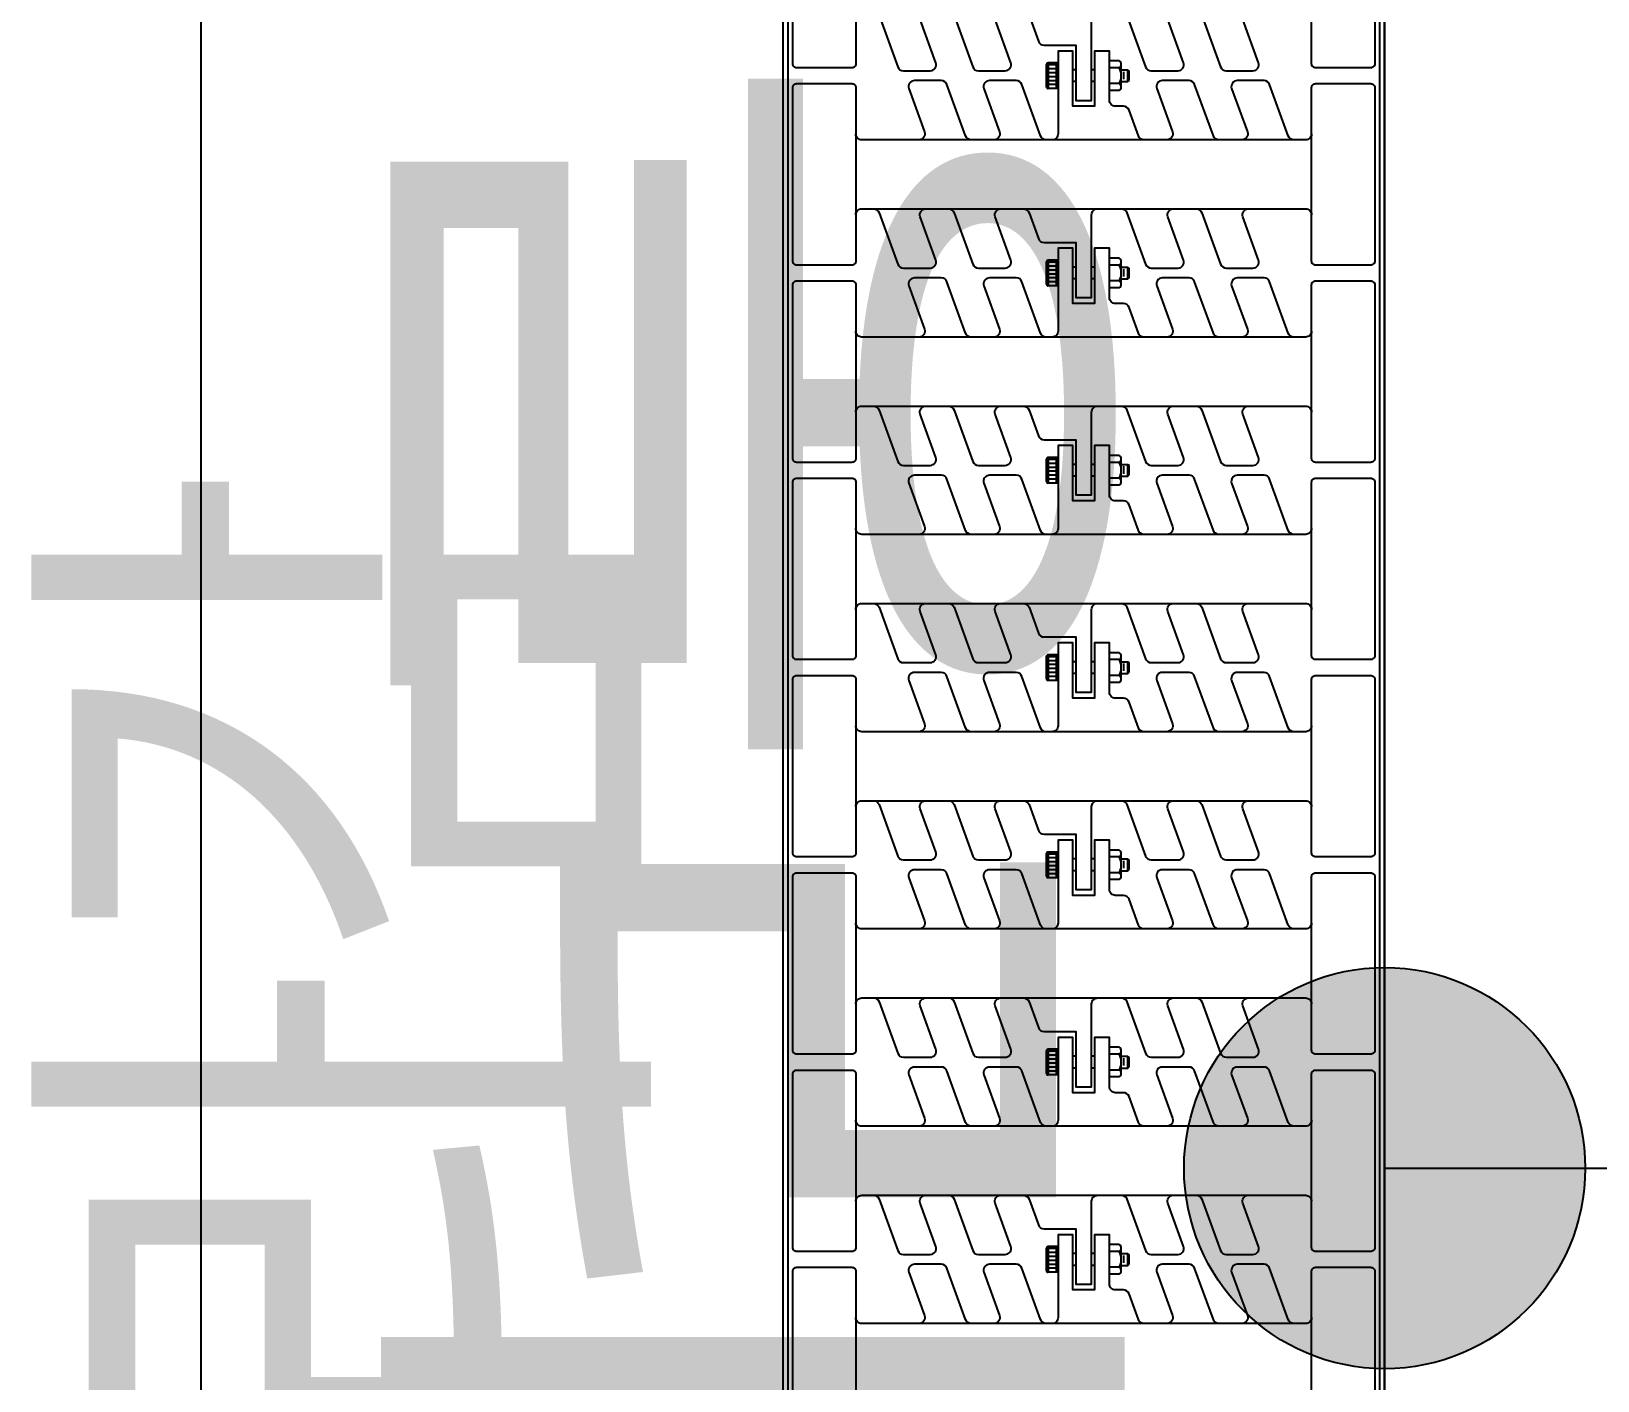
# Model space of a CAD drawing. Header units: millimetres. Extents: x 0 to 1390178, y 0 to 110113.
# Drawn here: x 366787 to 367568, y 19136 to 19809 of the extents above; entities that cross this region are included whole.
import ezdxf
from ezdxf.enums import TextEntityAlignment as Align
from ezdxf.xclip import XClip

# ---------------------------------------------------------------- set-up
doc = ezdxf.new("R2010")
doc.units = ezdxf.units.MM
doc.header["$LTSCALE"] = 100
doc.header["$XCLIPFRAME"] = 0
doc.linetypes.add('X - 평면도$0$CEN', pattern=[62, 60, -1, 0, -1])
for name, color, linetype in [('AA-XXXX-TEXT', 3, 'Continuous'), ('X - 평면도$0$4', 4, 'Continuous'), ('X - 평면도$0$AA-EL-PCN4', 4, 'Continuous'), ('X - 평면도$0$AA-XXXX-CNTL', 1, 'X - 평면도$0$CEN'), ('X - 평면도$0$트랜치', 8, 'Continuous')]:
    doc.layers.add(name, color=color, linetype=linetype)
doc.layers.add('X - 평면도$0$DEFPOINT', color=163, linetype='Continuous', plot=False)
doc.styles.add('$1$HAUD01', font='Dotum.ttf')
doc.styles.add('X - 평면도$0$맑은고딕', font='malgun.ttf')

# ---------------------------------------------------------------- blocks, each defined once
blk = doc.blocks.new('X - 평면도$0$A$C1B7F7459')
at = {"layer": 'X - 평면도$0$DEFPOINT'}
blk.add_line((0, 6500), (0, 0), dxfattribs=at)
blk = doc.blocks.new('*U1023')
at = {"layer": 'X - 평면도$0$트랜치'}
for p, q in [((-4165, 259.02), (-4165, 69.06)), ((-4065, 259.02), (-4065, 69.06)), ((-3965, 259.02), (-3965, 69.06)), ((-3865, 259.02), (-3865, 69.06)), ((-3765, 259.02), (-3765, 69.06)), ((-3665, 259.02), (-3665, 69.06)), ((-4230, 45.98), (-4230, 235.94)), ((-4130, 45.98), (-4130, 235.94)), ((-4030, 45.98), (-4030, 235.94)), ((-3930, 45.98), (-3930, 235.94)), ((-3830, 45.98), (-3830, 235.94)), ((-3730, 45.98), (-3730, 235.94)), ((-3630, 45.98), (-3630, 235.94)), ((-4197.52, 170.5), (-4204.02, 170.5)), ((-4204.02, 166.5), (-4204.02, 170.5)), ((-4204.02, 165.5), (-4204.02, 170.5)), ((-4197.52, 171.5), (-4203.02, 171.5)), ((-4202.02, 166.5), (-4202.02, 170.5)), ((-4200.02, 166.5), (-4200.02, 170.5)), ((-4198.02, 166.5), (-4198.02, 170.5)), ((-4192.02, 171.5), (-4197.52, 171.5)), ((-4191.02, 170.5), (-4197.52, 170.5)), ((-4196.02, 166.5), (-4196.02, 170.5)), ((-4194.02, 166.5), (-4194.02, 170.5)), ((-4192.02, 166.5), (-4192.02, 170.5)), ((-4191.02, 165.5), (-4191.02, 170.5)), ((-4097.52, 170.5), (-4104.02, 170.5)), ((-4104.02, 166.5), (-4104.02, 170.5)), ((-4104.02, 165.5), (-4104.02, 170.5)), ((-4097.52, 171.5), (-4103.02, 171.5)), ((-4102.02, 166.5), (-4102.02, 170.5)), ((-4100.02, 166.5), (-4100.02, 170.5)), ((-4098.02, 166.5), (-4098.02, 170.5)), ((-4092.02, 171.5), (-4097.52, 171.5)), ((-4091.02, 170.5), (-4097.52, 170.5)), ((-4096.02, 166.5), (-4096.02, 170.5)), ((-4094.02, 166.5), (-4094.02, 170.5)), ((-4092.02, 166.5), (-4092.02, 170.5)), ((-4091.02, 165.5), (-4091.02, 170.5)), ((-3997.52, 170.5), (-4004.02, 170.5)), ((-4004.02, 166.5), (-4004.02, 170.5)), ((-4004.02, 165.5), (-4004.02, 170.5)), ((-3997.52, 171.5), (-4003.02, 171.5)), ((-4002.02, 166.5), (-4002.02, 170.5)), ((-4000.02, 166.5), (-4000.02, 170.5)), ((-3998.02, 166.5), (-3998.02, 170.5)), ((-3992.02, 171.5), (-3997.52, 171.5)), ((-3991.02, 170.5), (-3997.52, 170.5)), ((-3996.02, 166.5), (-3996.02, 170.5)), ((-3994.02, 166.5), (-3994.02, 170.5)), ((-3992.02, 166.5), (-3992.02, 170.5)), ((-3991.02, 165.5), (-3991.02, 170.5)), ((-3897.52, 170.5), (-3904.02, 170.5)), ((-3904.02, 166.5), (-3904.02, 170.5)), ((-3904.02, 165.5), (-3904.02, 170.5)), ((-3897.52, 171.5), (-3903.02, 171.5)), ((-3902.02, 166.5), (-3902.02, 170.5)), ((-3900.02, 166.5), (-3900.02, 170.5)), ((-3898.02, 166.5), (-3898.02, 170.5)), ((-3892.02, 171.5), (-3897.52, 171.5)), ((-3891.02, 170.5), (-3897.52, 170.5)), ((-3896.02, 166.5), (-3896.02, 170.5)), ((-3894.02, 166.5), (-3894.02, 170.5)), ((-3892.02, 166.5), (-3892.02, 170.5)), ((-3891.02, 165.5), (-3891.02, 170.5)), ((-3797.52, 170.5), (-3804.02, 170.5)), ((-3804.02, 166.5), (-3804.02, 170.5)), ((-3804.02, 165.5), (-3804.02, 170.5)), ((-3797.52, 171.5), (-3803.02, 171.5)), ((-3802.02, 166.5), (-3802.02, 170.5)), ((-3800.02, 166.5), (-3800.02, 170.5)), ((-3798.02, 166.5), (-3798.02, 170.5)), ((-3792.02, 171.5), (-3797.52, 171.5)), ((-3791.02, 170.5), (-3797.52, 170.5)), ((-3796.02, 166.5), (-3796.02, 170.5)), ((-3794.02, 166.5), (-3794.02, 170.5)), ((-3792.02, 166.5), (-3792.02, 170.5)), ((-3791.02, 165.5), (-3791.02, 170.5)), ((-3697.52, 170.5), (-3704.02, 170.5)), ((-3704.02, 166.5), (-3704.02, 170.5)), ((-3704.02, 165.5), (-3704.02, 170.5)), ((-3697.52, 171.5), (-3703.02, 171.5)), ((-3702.02, 166.5), (-3702.02, 170.5)), ((-3700.02, 166.5), (-3700.02, 170.5)), ((-3698.02, 166.5), (-3698.02, 170.5)), ((-3692.02, 171.5), (-3697.52, 171.5)), ((-3691.02, 170.5), (-3697.52, 170.5)), ((-3696.02, 166.5), (-3696.02, 170.5)), ((-3694.02, 166.5), (-3694.02, 170.5)), ((-3692.02, 166.5), (-3692.02, 170.5)), ((-3691.02, 165.5), (-3691.02, 170.5)), ((-3597.52, 170.5), (-3604.02, 170.5)), ((-3604.02, 166.5), (-3604.02, 170.5)), ((-3604.02, 165.5), (-3604.02, 170.5)), ((-3597.52, 171.5), (-3603.02, 171.5)), ((-3602.02, 166.5), (-3602.02, 170.5)), ((-3600.02, 166.5), (-3600.02, 170.5)), ((-3598.02, 166.5), (-3598.02, 170.5)), ((-3592.02, 171.5), (-3597.52, 171.5)), ((-3591.02, 170.5), (-3597.52, 170.5)), ((-3596.02, 166.5), (-3596.02, 170.5)), ((-3594.02, 166.5), (-3594.02, 170.5)), ((-3592.02, 166.5), (-3592.02, 170.5)), ((-3591.02, 165.5), (-3591.02, 170.5)), ((-4197.52, 166.5), (-4204.02, 166.5)), ((-4191.02, 166.5), (-4197.52, 166.5)), ((-4097.52, 166.5), (-4104.02, 166.5)), ((-4091.02, 166.5), (-4097.52, 166.5)), ((-3997.52, 166.5), (-4004.02, 166.5)), ((-3991.02, 166.5), (-3997.52, 166.5)), ((-3897.52, 166.5), (-3904.02, 166.5)), ((-3891.02, 166.5), (-3897.52, 166.5)), ((-3797.52, 166.5), (-3804.02, 166.5)), ((-3791.02, 166.5), (-3797.52, 166.5)), ((-3697.52, 166.5), (-3704.02, 166.5)), ((-3691.02, 166.5), (-3697.52, 166.5)), ((-3597.52, 166.5), (-3604.02, 166.5)), ((-3591.02, 166.5), (-3597.52, 166.5)), ((-4200.52, 156.5), (-4200.52, 158)), ((-4194.52, 156.5), (-4194.52, 158)), ((-4100.52, 156.5), (-4100.52, 158)), ((-4094.52, 156.5), (-4094.52, 158)), ((-4000.52, 156.5), (-4000.52, 158)), ((-3994.52, 156.5), (-3994.52, 158)), ((-3900.52, 156.5), (-3900.52, 158)), ((-3894.52, 156.5), (-3894.52, 158)), ((-3800.52, 156.5), (-3800.52, 158)), ((-3794.52, 156.5), (-3794.52, 158)), ((-3700.52, 156.5), (-3700.52, 158)), ((-3694.52, 156.5), (-3694.52, 158)), ((-3600.52, 156.5), (-3600.52, 158)), ((-3594.52, 156.5), (-3594.52, 158)), ((-4200.52, 147), (-4200.52, 148.5)), ((-4194.52, 147), (-4194.52, 148.5)), ((-4100.52, 147), (-4100.52, 148.5)), ((-4094.52, 147), (-4094.52, 148.5)), ((-4000.52, 147), (-4000.52, 148.5)), ((-3994.52, 147), (-3994.52, 148.5)), ((-3900.52, 147), (-3900.52, 148.5)), ((-3894.52, 147), (-3894.52, 148.5)), ((-3800.52, 147), (-3800.52, 148.5)), ((-3794.52, 147), (-3794.52, 148.5)), ((-3700.52, 147), (-3700.52, 148.5)), ((-3694.52, 147), (-3694.52, 148.5)), ((-3600.52, 147), (-3600.52, 148.5)), ((-3594.52, 147), (-3594.52, 148.5)), ((-4205, 134.5), (-4205, 139.5)), ((-4201.5, 134.5), (-4201.5, 139.5)), ((-4193.5, 134.5), (-4193.5, 139.5)), ((-4190, 134.5), (-4190, 139.5)), ((-4105, 134.5), (-4105, 139.5)), ((-4101.5, 134.5), (-4101.5, 139.5)), ((-4093.5, 134.5), (-4093.5, 139.5)), ((-4090, 134.5), (-4090, 139.5)), ((-4005, 134.5), (-4005, 139.5)), ((-4001.5, 134.5), (-4001.5, 139.5)), ((-3993.5, 134.5), (-3993.5, 139.5)), ((-3990, 134.5), (-3990, 139.5)), ((-3905, 134.5), (-3905, 139.5)), ((-3901.5, 134.5), (-3901.5, 139.5)), ((-3893.5, 134.5), (-3893.5, 139.5)), ((-3890, 134.5), (-3890, 139.5)), ((-3805, 134.5), (-3805, 139.5)), ((-3801.5, 134.5), (-3801.5, 139.5)), ((-3793.5, 134.5), (-3793.5, 139.5)), ((-3790, 134.5), (-3790, 139.5)), ((-3705, 134.5), (-3705, 139.5)), ((-3701.5, 134.5), (-3701.5, 139.5)), ((-3693.5, 134.5), (-3693.5, 139.5)), ((-3690, 134.5), (-3690, 139.5)), ((-3605, 134.5), (-3605, 139.5)), ((-3601.5, 134.5), (-3601.5, 139.5)), ((-3593.5, 134.5), (-3593.5, 139.5)), ((-3590, 134.5), (-3590, 139.5)), ((-4203.25, 133.5), (-4191.75, 133.5)), ((-4200.52, 133.5), (-4200.52, 130.17)), ((-4200.52, 130.17), (-4199.89, 129.47)), ((-4200.52, 130.17), (-4194.52, 130.17)), ((-4199.89, 129.47), (-4195.16, 129.47)), ((-4195.49, 132.42), (-4199.23, 132.42)), ((-4194.52, 130.17), (-4195.16, 129.47)), ((-4194.52, 133.5), (-4194.52, 130.17)), ((-4103.25, 133.5), (-4091.75, 133.5)), ((-4100.52, 133.5), (-4100.52, 130.17)), ((-4100.52, 130.17), (-4099.89, 129.47)), ((-4100.52, 130.17), (-4094.52, 130.17)), ((-4099.89, 129.47), (-4095.16, 129.47)), ((-4095.49, 132.42), (-4099.23, 132.42)), ((-4094.52, 130.17), (-4095.16, 129.47)), ((-4094.52, 133.5), (-4094.52, 130.17)), ((-4003.25, 133.5), (-3991.75, 133.5)), ((-4000.52, 133.5), (-4000.52, 130.17)), ((-4000.52, 130.17), (-3999.89, 129.47)), ((-4000.52, 130.17), (-3994.52, 130.17)), ((-3999.89, 129.47), (-3995.16, 129.47)), ((-3995.49, 132.42), (-3999.23, 132.42)), ((-3994.52, 130.17), (-3995.16, 129.47)), ((-3994.52, 133.5), (-3994.52, 130.17)), ((-3903.25, 133.5), (-3891.75, 133.5)), ((-3900.52, 133.5), (-3900.52, 130.17)), ((-3900.52, 130.17), (-3899.89, 129.47)), ((-3900.52, 130.17), (-3894.52, 130.17)), ((-3899.89, 129.47), (-3895.16, 129.47)), ((-3895.49, 132.42), (-3899.23, 132.42)), ((-3894.52, 130.17), (-3895.16, 129.47)), ((-3894.52, 133.5), (-3894.52, 130.17)), ((-3803.25, 133.5), (-3791.75, 133.5)), ((-3800.52, 133.5), (-3800.52, 130.17)), ((-3800.52, 130.17), (-3799.89, 129.47)), ((-3800.52, 130.17), (-3794.52, 130.17)), ((-3799.89, 129.47), (-3795.16, 129.47)), ((-3795.49, 132.42), (-3799.23, 132.42)), ((-3794.52, 130.17), (-3795.16, 129.47)), ((-3794.52, 133.5), (-3794.52, 130.17)), ((-3703.25, 133.5), (-3691.75, 133.5)), ((-3700.52, 133.5), (-3700.52, 130.17)), ((-3700.52, 130.17), (-3699.89, 129.47)), ((-3700.52, 130.17), (-3694.52, 130.17)), ((-3699.89, 129.47), (-3695.16, 129.47)), ((-3695.49, 132.42), (-3699.23, 132.42)), ((-3694.52, 130.17), (-3695.16, 129.47)), ((-3694.52, 133.5), (-3694.52, 130.17)), ((-3603.25, 133.5), (-3591.75, 133.5)), ((-3600.52, 133.5), (-3600.52, 130.17)), ((-3600.52, 130.17), (-3599.89, 129.47)), ((-3600.52, 130.17), (-3594.52, 130.17)), ((-3599.89, 129.47), (-3595.16, 129.47)), ((-3595.49, 132.42), (-3599.23, 132.42)), ((-3594.52, 130.17), (-3595.16, 129.47)), ((-3594.52, 133.5), (-3594.52, 130.17))]:
    blk.add_line(p, q, dxfattribs=at)
for points in [[(-5803.33, 305), (-5803.33, 0), (805, 0), (805, 305)], [(802.5, 2.5), (802.5, 302.5), (-5800.83, 302.5), (-5800.83, 2.5)]]:
    blk.add_lwpolyline(points, close=True, dxfattribs=at)
for points in [[(-4291.5, 268, -0.414214), (-4293.5, 270), (-4293.5, 298, -0.414214), (-4291.5, 300), (-4203.5, 300, -0.414214), (-4201.5, 298), (-4201.5, 270, -0.414214), (-4203.5, 268)], [(-4191.5, 268, -0.414214), (-4193.5, 270), (-4193.5, 298, -0.414214), (-4191.5, 300), (-4103.5, 300, -0.414214), (-4101.5, 298), (-4101.5, 270, -0.414214), (-4103.5, 268)], [(-4091.5, 268, -0.414214), (-4093.5, 270), (-4093.5, 298, -0.414214), (-4091.5, 300), (-4003.5, 300, -0.414214), (-4001.5, 298), (-4001.5, 270, -0.414214), (-4003.5, 268)], [(-3991.5, 268, -0.414214), (-3993.5, 270), (-3993.5, 298, -0.414214), (-3991.5, 300), (-3903.5, 300, -0.414214), (-3901.5, 298), (-3901.5, 270, -0.414214), (-3903.5, 268)], [(-3891.5, 268, -0.414214), (-3893.5, 270), (-3893.5, 298, -0.414214), (-3891.5, 300), (-3803.5, 300, -0.414214), (-3801.5, 298), (-3801.5, 270, -0.414214), (-3803.5, 268)], [(-3791.5, 268, -0.414214), (-3793.5, 270), (-3793.5, 298, -0.414214), (-3791.5, 300), (-3703.5, 300, -0.414214), (-3701.5, 298), (-3701.5, 270, -0.414214), (-3703.5, 268)], [(-3691.5, 268, -0.414214), (-3693.5, 270), (-3693.5, 298, -0.414214), (-3691.5, 300), (-3603.5, 300, -0.414214), (-3601.5, 298), (-3601.5, 270, -0.414214), (-3603.5, 268)], [(-3591.5, 268, -0.414214), (-3593.5, 270), (-3593.5, 298, -0.414214), (-3591.5, 300), (-3503.5, 300, -0.414214), (-3501.5, 298), (-3501.5, 270, -0.414214), (-3503.5, 268)], [(-4165, 194.63), (-4165, 183.02, -0.315299), (-4166.97, 180.2), (-4180.03, 175.45, 0.315299), (-4182, 172.63), (-4182, 156.5), (-4210, 156.5), (-4210, 148.5), (-4168, 148.5, -0.414214), (-4165, 145.5), (-4165, 133.44, -0.315299), (-4166.97, 130.62), (-4193.03, 121.14, 0.315299), (-4195, 118.32), (-4195, 104.71, 0.520567), (-4190.97, 101.89), (-4169.03, 109.88, -0.520567), (-4165, 107.06), (-4165, 95.44, -0.315299), (-4166.97, 92.62), (-4193.03, 83.14, 0.315299), (-4195, 80.32), (-4195, 66.71, 0.520567), (-4190.97, 63.89), (-4169.03, 71.88, -0.520567), (-4165, 69.06), (-4165, 40, -0.414214), (-4168, 37), (-4127, 37, -0.414214), (-4130, 40), (-4130, 45.98, -0.315299), (-4128.03, 48.8), (-4101.97, 58.28, 0.315299), (-4100, 61.1), (-4100, 74.72, 0.520567), (-4104.03, 77.53), (-4125.97, 69.55, -0.520567), (-4130, 72.37), (-4130, 83.98, -0.315299), (-4128.03, 86.8), (-4101.97, 96.28, 0.315299), (-4100, 99.1), (-4100, 112.72, 0.520567), (-4104.03, 115.53), (-4125.97, 107.55, -0.520567), (-4130, 110.37), (-4130, 121.98, -0.315299), (-4128.03, 124.8), (-4114.97, 129.55, 0.315299), (-4113, 132.37), (-4113, 136.5, -0.414214), (-4110, 139.5), (-4085, 139.5), (-4085, 147), (-4113, 147), (-4113, 152.5), (-4113, 158), (-4085, 158), (-4085, 165.5), (-4127, 165.5, -0.414214), (-4130, 168.5), (-4130, 171.56, -0.315299), (-4128.03, 174.38), (-4101.97, 183.86, 0.315299), (-4100, 186.68), (-4100, 200.29, 0.520567), (-4104.03, 203.11), (-4125.97, 195.12, -0.520567), (-4130, 197.94), (-4130, 209.56, -0.315299), (-4128.03, 212.38), (-4101.97, 221.86, 0.315299), (-4100, 224.68), (-4100, 238.29, 0.520567), (-4104.03, 241.11), (-4125.97, 233.12, -0.520567), (-4130, 235.94), (-4130, 265, -0.414214), (-4127, 268), (-4168, 268, -0.414214), (-4165, 265), (-4165, 259.02, -0.315299), (-4166.97, 256.2), (-4193.03, 246.72, 0.315299), (-4195, 243.9), (-4195, 230.28, 0.520567), (-4190.97, 227.47), (-4169.03, 235.45, -0.520567), (-4165, 232.63), (-4165, 221.02, -0.315299), (-4166.97, 218.2), (-4193.03, 208.72, 0.315299), (-4195, 205.9), (-4195, 192.28, 0.520567), (-4190.97, 189.47), (-4169.03, 197.45, -0.520567)], [(-4065, 194.63), (-4065, 183.02, -0.315299), (-4066.97, 180.2), (-4080.03, 175.45, 0.315299), (-4082, 172.63), (-4082, 156.5), (-4110, 156.5), (-4110, 148.5), (-4068, 148.5, -0.414214), (-4065, 145.5), (-4065, 133.44, -0.315299), (-4066.97, 130.62), (-4093.03, 121.14, 0.315299), (-4095, 118.32), (-4095, 104.71, 0.520567), (-4090.97, 101.89), (-4069.03, 109.88, -0.520567), (-4065, 107.06), (-4065, 95.44, -0.315299), (-4066.97, 92.62), (-4093.03, 83.14, 0.315299), (-4095, 80.32), (-4095, 66.71, 0.520567), (-4090.97, 63.89), (-4069.03, 71.88, -0.520567), (-4065, 69.06), (-4065, 40, -0.414214), (-4068, 37), (-4027, 37, -0.414214), (-4030, 40), (-4030, 45.98, -0.315299), (-4028.03, 48.8), (-4001.97, 58.28, 0.315299), (-4000, 61.1), (-4000, 74.72, 0.520567), (-4004.03, 77.53), (-4025.97, 69.55, -0.520567), (-4030, 72.37), (-4030, 83.98, -0.315299), (-4028.03, 86.8), (-4001.97, 96.28, 0.315299), (-4000, 99.1), (-4000, 112.72, 0.520567), (-4004.03, 115.53), (-4025.97, 107.55, -0.520567), (-4030, 110.37), (-4030, 121.98, -0.315299), (-4028.03, 124.8), (-4014.97, 129.55, 0.315299), (-4013, 132.37), (-4013, 136.5, -0.414214), (-4010, 139.5), (-3985, 139.5), (-3985, 147), (-4013, 147), (-4013, 152.5), (-4013, 158), (-3985, 158), (-3985, 165.5), (-4027, 165.5, -0.414214), (-4030, 168.5), (-4030, 171.56, -0.315299), (-4028.03, 174.38), (-4001.97, 183.86, 0.315299), (-4000, 186.68), (-4000, 200.29, 0.520567), (-4004.03, 203.11), (-4025.97, 195.12, -0.520567), (-4030, 197.94), (-4030, 209.56, -0.315299), (-4028.03, 212.38), (-4001.97, 221.86, 0.315299), (-4000, 224.68), (-4000, 238.29, 0.520567), (-4004.03, 241.11), (-4025.97, 233.12, -0.520567), (-4030, 235.94), (-4030, 265, -0.414214), (-4027, 268), (-4068, 268, -0.414214), (-4065, 265), (-4065, 259.02, -0.315299), (-4066.97, 256.2), (-4093.03, 246.72, 0.315299), (-4095, 243.9), (-4095, 230.28, 0.520567), (-4090.97, 227.47), (-4069.03, 235.45, -0.520567), (-4065, 232.63), (-4065, 221.02, -0.315299), (-4066.97, 218.2), (-4093.03, 208.72, 0.315299), (-4095, 205.9), (-4095, 192.28, 0.520567), (-4090.97, 189.47), (-4069.03, 197.45, -0.520567)], [(-3965, 194.63), (-3965, 183.02, -0.315299), (-3966.97, 180.2), (-3980.03, 175.45, 0.315299), (-3982, 172.63), (-3982, 156.5), (-4010, 156.5), (-4010, 148.5), (-3968, 148.5, -0.414214), (-3965, 145.5), (-3965, 133.44, -0.315299), (-3966.97, 130.62), (-3993.03, 121.14, 0.315299), (-3995, 118.32), (-3995, 104.71, 0.520567), (-3990.97, 101.89), (-3969.03, 109.88, -0.520567), (-3965, 107.06), (-3965, 95.44, -0.315299), (-3966.97, 92.62), (-3993.03, 83.14, 0.315299), (-3995, 80.32), (-3995, 66.71, 0.520567), (-3990.97, 63.89), (-3969.03, 71.88, -0.520567), (-3965, 69.06), (-3965, 40, -0.414214), (-3968, 37), (-3927, 37, -0.414214), (-3930, 40), (-3930, 45.98, -0.315299), (-3928.03, 48.8), (-3901.97, 58.28, 0.315299), (-3900, 61.1), (-3900, 74.72, 0.520567), (-3904.03, 77.53), (-3925.97, 69.55, -0.520567), (-3930, 72.37), (-3930, 83.98, -0.315299), (-3928.03, 86.8), (-3901.97, 96.28, 0.315299), (-3900, 99.1), (-3900, 112.72, 0.520567), (-3904.03, 115.53), (-3925.97, 107.55, -0.520567), (-3930, 110.37), (-3930, 121.98, -0.315299), (-3928.03, 124.8), (-3914.97, 129.55, 0.315299), (-3913, 132.37), (-3913, 136.5, -0.414214), (-3910, 139.5), (-3885, 139.5), (-3885, 147), (-3913, 147), (-3913, 152.5), (-3913, 158), (-3885, 158), (-3885, 165.5), (-3927, 165.5, -0.414214), (-3930, 168.5), (-3930, 171.56, -0.315299), (-3928.03, 174.38), (-3901.97, 183.86, 0.315299), (-3900, 186.68), (-3900, 200.29, 0.520567), (-3904.03, 203.11), (-3925.97, 195.12, -0.520567), (-3930, 197.94), (-3930, 209.56, -0.315299), (-3928.03, 212.38), (-3901.97, 221.86, 0.315299), (-3900, 224.68), (-3900, 238.29, 0.520567), (-3904.03, 241.11), (-3925.97, 233.12, -0.520567), (-3930, 235.94), (-3930, 265, -0.414214), (-3927, 268), (-3968, 268, -0.414214), (-3965, 265), (-3965, 259.02, -0.315299), (-3966.97, 256.2), (-3993.03, 246.72, 0.315299), (-3995, 243.9), (-3995, 230.28, 0.520567), (-3990.97, 227.47), (-3969.03, 235.45, -0.520567), (-3965, 232.63), (-3965, 221.02, -0.315299), (-3966.97, 218.2), (-3993.03, 208.72, 0.315299), (-3995, 205.9), (-3995, 192.28, 0.520567), (-3990.97, 189.47), (-3969.03, 197.45, -0.520567)], [(-3865, 194.63), (-3865, 183.02, -0.315299), (-3866.97, 180.2), (-3880.03, 175.45, 0.315299), (-3882, 172.63), (-3882, 156.5), (-3910, 156.5), (-3910, 148.5), (-3868, 148.5, -0.414214), (-3865, 145.5), (-3865, 133.44, -0.315299), (-3866.97, 130.62), (-3893.03, 121.14, 0.315299), (-3895, 118.32), (-3895, 104.71, 0.520567), (-3890.97, 101.89), (-3869.03, 109.88, -0.520567), (-3865, 107.06), (-3865, 95.44, -0.315299), (-3866.97, 92.62), (-3893.03, 83.14, 0.315299), (-3895, 80.32), (-3895, 66.71, 0.520567), (-3890.97, 63.89), (-3869.03, 71.88, -0.520567), (-3865, 69.06), (-3865, 40, -0.414214), (-3868, 37), (-3827, 37, -0.414214), (-3830, 40), (-3830, 45.98, -0.315299), (-3828.03, 48.8), (-3801.97, 58.28, 0.315299), (-3800, 61.1), (-3800, 74.72, 0.520567), (-3804.03, 77.53), (-3825.97, 69.55, -0.520567), (-3830, 72.37), (-3830, 83.98, -0.315299), (-3828.03, 86.8), (-3801.97, 96.28, 0.315299), (-3800, 99.1), (-3800, 112.72, 0.520567), (-3804.03, 115.53), (-3825.97, 107.55, -0.520567), (-3830, 110.37), (-3830, 121.98, -0.315299), (-3828.03, 124.8), (-3814.97, 129.55, 0.315299), (-3813, 132.37), (-3813, 136.5, -0.414214), (-3810, 139.5), (-3785, 139.5), (-3785, 147), (-3813, 147), (-3813, 152.5), (-3813, 158), (-3785, 158), (-3785, 165.5), (-3827, 165.5, -0.414214), (-3830, 168.5), (-3830, 171.56, -0.315299), (-3828.03, 174.38), (-3801.97, 183.86, 0.315299), (-3800, 186.68), (-3800, 200.29, 0.520567), (-3804.03, 203.11), (-3825.97, 195.12, -0.520567), (-3830, 197.94), (-3830, 209.56, -0.315299), (-3828.03, 212.38), (-3801.97, 221.86, 0.315299), (-3800, 224.68), (-3800, 238.29, 0.520567), (-3804.03, 241.11), (-3825.97, 233.12, -0.520567), (-3830, 235.94), (-3830, 265, -0.414214), (-3827, 268), (-3868, 268, -0.414214), (-3865, 265), (-3865, 259.02, -0.315299), (-3866.97, 256.2), (-3893.03, 246.72, 0.315299), (-3895, 243.9), (-3895, 230.28, 0.520567), (-3890.97, 227.47), (-3869.03, 235.45, -0.520567), (-3865, 232.63), (-3865, 221.02, -0.315299), (-3866.97, 218.2), (-3893.03, 208.72, 0.315299), (-3895, 205.9), (-3895, 192.28, 0.520567), (-3890.97, 189.47), (-3869.03, 197.45, -0.520567)], [(-3765, 194.63), (-3765, 183.02, -0.315299), (-3766.97, 180.2), (-3780.03, 175.45, 0.315299), (-3782, 172.63), (-3782, 156.5), (-3810, 156.5), (-3810, 148.5), (-3768, 148.5, -0.414214), (-3765, 145.5), (-3765, 133.44, -0.315299), (-3766.97, 130.62), (-3793.03, 121.14, 0.315299), (-3795, 118.32), (-3795, 104.71, 0.520567), (-3790.97, 101.89), (-3769.03, 109.88, -0.520567), (-3765, 107.06), (-3765, 95.44, -0.315299), (-3766.97, 92.62), (-3793.03, 83.14, 0.315299), (-3795, 80.32), (-3795, 66.71, 0.520567), (-3790.97, 63.89), (-3769.03, 71.88, -0.520567), (-3765, 69.06), (-3765, 40, -0.414214), (-3768, 37), (-3727, 37, -0.414214), (-3730, 40), (-3730, 45.98, -0.315299), (-3728.03, 48.8), (-3701.97, 58.28, 0.315299), (-3700, 61.1), (-3700, 74.72, 0.520567), (-3704.03, 77.53), (-3725.97, 69.55, -0.520567), (-3730, 72.37), (-3730, 83.98, -0.315299), (-3728.03, 86.8), (-3701.97, 96.28, 0.315299), (-3700, 99.1), (-3700, 112.72, 0.520567), (-3704.03, 115.53), (-3725.97, 107.55, -0.520567), (-3730, 110.37), (-3730, 121.98, -0.315299), (-3728.03, 124.8), (-3714.97, 129.55, 0.315299), (-3713, 132.37), (-3713, 136.5, -0.414214), (-3710, 139.5), (-3685, 139.5), (-3685, 147), (-3713, 147), (-3713, 152.5), (-3713, 158), (-3685, 158), (-3685, 165.5), (-3727, 165.5, -0.414214), (-3730, 168.5), (-3730, 171.56, -0.315299), (-3728.03, 174.38), (-3701.97, 183.86, 0.315299), (-3700, 186.68), (-3700, 200.29, 0.520567), (-3704.03, 203.11), (-3725.97, 195.12, -0.520567), (-3730, 197.94), (-3730, 209.56, -0.315299), (-3728.03, 212.38), (-3701.97, 221.86, 0.315299), (-3700, 224.68), (-3700, 238.29, 0.520567), (-3704.03, 241.11), (-3725.97, 233.12, -0.520567), (-3730, 235.94), (-3730, 265, -0.414214), (-3727, 268), (-3768, 268, -0.414214), (-3765, 265), (-3765, 259.02, -0.315299), (-3766.97, 256.2), (-3793.03, 246.72, 0.315299), (-3795, 243.9), (-3795, 230.28, 0.520567), (-3790.97, 227.47), (-3769.03, 235.45, -0.520567), (-3765, 232.63), (-3765, 221.02, -0.315299), (-3766.97, 218.2), (-3793.03, 208.72, 0.315299), (-3795, 205.9), (-3795, 192.28, 0.520567), (-3790.97, 189.47), (-3769.03, 197.45, -0.520567)], [(-3665, 194.63), (-3665, 183.02, -0.315299), (-3666.97, 180.2), (-3680.03, 175.45, 0.315299), (-3682, 172.63), (-3682, 156.5), (-3710, 156.5), (-3710, 148.5), (-3668, 148.5, -0.414214), (-3665, 145.5), (-3665, 133.44, -0.315299), (-3666.97, 130.62), (-3693.03, 121.14, 0.315299), (-3695, 118.32), (-3695, 104.71, 0.520567), (-3690.97, 101.89), (-3669.03, 109.88, -0.520567), (-3665, 107.06), (-3665, 95.44, -0.315299), (-3666.97, 92.62), (-3693.03, 83.14, 0.315299), (-3695, 80.32), (-3695, 66.71, 0.520567), (-3690.97, 63.89), (-3669.03, 71.88, -0.520567), (-3665, 69.06), (-3665, 40, -0.414214), (-3668, 37), (-3627, 37, -0.414214), (-3630, 40), (-3630, 45.98, -0.315299), (-3628.03, 48.8), (-3601.97, 58.28, 0.315299), (-3600, 61.1), (-3600, 74.72, 0.520567), (-3604.03, 77.53), (-3625.97, 69.55, -0.520567), (-3630, 72.37), (-3630, 83.98, -0.315299), (-3628.03, 86.8), (-3601.97, 96.28, 0.315299), (-3600, 99.1), (-3600, 112.72, 0.520567), (-3604.03, 115.53), (-3625.97, 107.55, -0.520567), (-3630, 110.37), (-3630, 121.98, -0.315299), (-3628.03, 124.8), (-3614.97, 129.55, 0.315299), (-3613, 132.37), (-3613, 136.5, -0.414214), (-3610, 139.5), (-3585, 139.5), (-3585, 147), (-3613, 147), (-3613, 152.5), (-3613, 158), (-3585, 158), (-3585, 165.5), (-3627, 165.5, -0.414214), (-3630, 168.5), (-3630, 171.56, -0.315299), (-3628.03, 174.38), (-3601.97, 183.86, 0.315299), (-3600, 186.68), (-3600, 200.29, 0.520567), (-3604.03, 203.11), (-3625.97, 195.12, -0.520567), (-3630, 197.94), (-3630, 209.56, -0.315299), (-3628.03, 212.38), (-3601.97, 221.86, 0.315299), (-3600, 224.68), (-3600, 238.29, 0.520567), (-3604.03, 241.11), (-3625.97, 233.12, -0.520567), (-3630, 235.94), (-3630, 265, -0.414214), (-3627, 268), (-3668, 268, -0.414214), (-3665, 265), (-3665, 259.02, -0.315299), (-3666.97, 256.2), (-3693.03, 246.72, 0.315299), (-3695, 243.9), (-3695, 230.28, 0.520567), (-3690.97, 227.47), (-3669.03, 235.45, -0.520567), (-3665, 232.63), (-3665, 221.02, -0.315299), (-3666.97, 218.2), (-3693.03, 208.72, 0.315299), (-3695, 205.9), (-3695, 192.28, 0.520567), (-3690.97, 189.47), (-3669.03, 197.45, -0.520567)], [(-4293.5, 7), (-4293.5, 35, -0.414214), (-4291.5, 37), (-4203.5, 37, -0.414214), (-4201.5, 35), (-4201.5, 7, -0.414214), (-4203.5, 5), (-4291.5, 5, -0.414214)], [(-4193.5, 7), (-4193.5, 35, -0.414214), (-4191.5, 37), (-4103.5, 37, -0.414214), (-4101.5, 35), (-4101.5, 7, -0.414214), (-4103.5, 5), (-4191.5, 5, -0.414214)], [(-4093.5, 7), (-4093.5, 35, -0.414214), (-4091.5, 37), (-4003.5, 37, -0.414214), (-4001.5, 35), (-4001.5, 7, -0.414214), (-4003.5, 5), (-4091.5, 5, -0.414214)], [(-3993.5, 7), (-3993.5, 35, -0.414214), (-3991.5, 37), (-3903.5, 37, -0.414214), (-3901.5, 35), (-3901.5, 7, -0.414214), (-3903.5, 5), (-3991.5, 5, -0.414214)], [(-3893.5, 7), (-3893.5, 35, -0.414214), (-3891.5, 37), (-3803.5, 37, -0.414214), (-3801.5, 35), (-3801.5, 7, -0.414214), (-3803.5, 5), (-3891.5, 5, -0.414214)], [(-3793.5, 7), (-3793.5, 35, -0.414214), (-3791.5, 37), (-3703.5, 37, -0.414214), (-3701.5, 35), (-3701.5, 7, -0.414214), (-3703.5, 5), (-3791.5, 5, -0.414214)], [(-3693.5, 7), (-3693.5, 35, -0.414214), (-3691.5, 37), (-3603.5, 37, -0.414214), (-3601.5, 35), (-3601.5, 7, -0.414214), (-3603.5, 5), (-3691.5, 5, -0.414214)], [(-3593.5, 7), (-3593.5, 35, -0.414214), (-3591.5, 37), (-3503.5, 37, -0.414214), (-3501.5, 35), (-3501.5, 7, -0.414214), (-3503.5, 5), (-3591.5, 5, -0.414214)]]:
    blk.add_lwpolyline(points, format="xyb", close=True, dxfattribs=at)
for points in [[(-4268, 37), (-4227, 37, -0.414214), (-4230, 40), (-4230, 45.98, -0.315299), (-4228.03, 48.8), (-4201.97, 58.28, 0.315299), (-4200, 61.1), (-4200, 74.72, 0.520567), (-4204.03, 77.53), (-4225.97, 69.55, -0.520567), (-4230, 72.37), (-4230, 83.98, -0.315299), (-4228.03, 86.8), (-4201.97, 96.28, 0.315299), (-4200, 99.1), (-4200, 112.72, 0.520567), (-4204.03, 115.53), (-4225.97, 107.55, -0.520567), (-4230, 110.37), (-4230, 121.98, -0.315299), (-4228.03, 124.8), (-4214.97, 129.55, 0.315299), (-4213, 132.37), (-4213, 136.5, -0.414214), (-4210, 139.5), (-4185, 139.5), (-4185, 147), (-4213, 147), (-4213, 152.5), (-4213, 158), (-4185, 158), (-4185, 165.5), (-4227, 165.5, -0.414214), (-4230, 168.5), (-4230, 171.56, -0.315299), (-4228.03, 174.38), (-4201.97, 183.86, 0.315299), (-4200, 186.68), (-4200, 200.29, 0.520567), (-4204.03, 203.11), (-4225.97, 195.12, -0.520567), (-4230, 197.94), (-4230, 209.56, -0.315299), (-4228.03, 212.38), (-4201.97, 221.86, 0.315299), (-4200, 224.68), (-4200, 238.29, 0.520567), (-4204.03, 241.11), (-4225.97, 233.12, -0.520567), (-4230, 235.94), (-4230, 265, -0.414214), (-4227, 268), (-4268, 268, -0.414214)], [(-3566.97, 180.2), (-3580.03, 175.45, 0.315299), (-3582, 172.63), (-3582, 156.5), (-3610, 156.5), (-3610, 148.5), (-3568, 148.5, -0.414214)], [(-3566.97, 130.62), (-3593.03, 121.14, 0.315299), (-3595, 118.32), (-3595, 104.71, 0.520567), (-3590.97, 101.89), (-3569.03, 109.88, -0.520567)], [(-3566.97, 92.62), (-3593.03, 83.14, 0.315299), (-3595, 80.32), (-3595, 66.71, 0.520567), (-3590.97, 63.89), (-3569.03, 71.88, -0.520567)], [(-3566.97, 256.2), (-3593.03, 246.72, 0.315299), (-3595, 243.9), (-3595, 230.28, 0.520567), (-3590.97, 227.47), (-3569.03, 235.45, -0.520567)], [(-3566.97, 218.2), (-3593.03, 208.72, 0.315299), (-3595, 205.9), (-3595, 192.28, 0.520567), (-3590.97, 189.47), (-3569.03, 197.45, -0.520567)]]:
    blk.add_lwpolyline(points, format="xyb", dxfattribs=at)
for centre, radius, start, end in [((-4203.02, 170.5), 1, 90, 180), ((-4192.02, 170.5), 1, 0, 90), ((-4103.02, 170.5), 1, 90, 180), ((-4092.02, 170.5), 1, 0, 90), ((-4003.02, 170.5), 1, 90, 180), ((-3992.02, 170.5), 1, 0, 90), ((-3903.02, 170.5), 1, 90, 180), ((-3892.02, 170.5), 1, 0, 90), ((-3803.02, 170.5), 1, 90, 180), ((-3792.02, 170.5), 1, 0, 90), ((-3703.02, 170.5), 1, 90, 180), ((-3692.02, 170.5), 1, 0, 90), ((-3603.02, 170.5), 1, 90, 180), ((-3592.02, 170.5), 1, 0, 90), ((-4203.25, 135.53), 2.03, 210.51025, 329.48974), ((-4197.5, 142), 8.5, 241.92751, 298.07249), ((-4197.5, 142), 8.5, 241.92751, 298.07249), ((-4191.75, 135.53), 2.03, 210.51024, 329.48976), ((-4103.25, 135.53), 2.03, 210.51025, 329.48974), ((-4097.5, 142), 8.5, 241.92751, 298.07249), ((-4097.5, 142), 8.5, 241.92751, 298.07249), ((-4091.75, 135.53), 2.03, 210.51024, 329.48976), ((-4003.25, 135.53), 2.03, 210.51025, 329.48974), ((-3997.5, 142), 8.5, 241.92751, 298.07249), ((-3997.5, 142), 8.5, 241.92751, 298.07249), ((-3991.75, 135.53), 2.03, 210.51024, 329.48976), ((-3903.25, 135.53), 2.03, 210.51025, 329.48974), ((-3897.5, 142), 8.5, 241.92751, 298.07249), ((-3897.5, 142), 8.5, 241.92751, 298.07249), ((-3891.75, 135.53), 2.03, 210.51024, 329.48976), ((-3803.25, 135.53), 2.03, 210.51025, 329.48974), ((-3797.5, 142), 8.5, 241.92751, 298.07249), ((-3797.5, 142), 8.5, 241.92751, 298.07249), ((-3791.75, 135.53), 2.03, 210.51024, 329.48976), ((-3703.25, 135.53), 2.03, 210.51025, 329.48974), ((-3697.5, 142), 8.5, 241.92751, 298.07249), ((-3697.5, 142), 8.5, 241.92751, 298.07249), ((-3691.75, 135.53), 2.03, 210.51024, 329.48976), ((-3603.25, 135.53), 2.03, 210.51025, 329.48974), ((-3597.5, 142), 8.5, 241.92751, 298.07249), ((-3597.5, 142), 8.5, 241.92751, 298.07249), ((-3591.75, 135.53), 2.03, 210.51024, 329.48976)]:
    blk.add_arc(centre, radius, start, end, dxfattribs=at)
blk = doc.blocks.new('X - 평면도', base_point=(-475.36, -286.73))
at = {"layer": 'X - 평면도$0$AA-EL-PCN4'}
h = blk.add_hatch(color=256, dxfattribs=at)
h.dxf.hatch_style = 1
edge = h.paths.add_edge_path()
edge.add_arc((554711.99, 33998.11), 100, 0, 360)
at = {"layer": 'X - 평면도$0$4'}
for p, q in [((554411.99, 38873.11), (554411.99, 32373.11)), ((554711.99, 38873.11), (554711.99, 32373.11))]:
    blk.add_line(p, q, dxfattribs=at)
at = {"layer": 'X - 평면도$0$AA-EL-PCN4'}
blk.add_line((554711.99, 33998.11), (559574.39, 33998.11), dxfattribs=at)
blk.add_circle((554711.99, 33998.11), 100, dxfattribs=at)
at = {"layer": 'X - 평면도$0$AA-XXXX-CNTL'}
blk.add_line((554121.98, 19243.11), (554121.98, 41509.45), dxfattribs=at)
blk.add_blockref('X - 평면도$0$A$C1B7F7459', (554711.99, 32373.11))
at = {"layer": 'X - 평면도$0$트랜치', "xscale": 0.9836065573770509, "yscale": 0.9836065573770509, "zscale": 0.9836065573770509, "rotation": 90}
blk.add_blockref('*U1023', (554711.99, 38081.31), dxfattribs=at)
at = {"layer": 'X - 평면도$0$DEFPOINT', "style": 'X - 평면도$0$맑은고딕'}
blk.add_text('올라감', height=300, rotation=270, dxfattribs=at).set_placement((554394.07, 33997.08), align=Align.MIDDLE_CENTER)

msp = doc.modelspace()

# ---------------------------------------------------------------- block references
ref = msp.add_blockref('X - 평면도', (-187725.28, -15042.65))
XClip(ref).set_block_clipping_path([(523249.9173510034, 14755.918452476), (607249.9173510034, 74155.918452476)])

# ---------------------------------------------------------------- next in the draw order: texts
at = {"layer": 'AA-XXXX-TEXT', "style": '$1$HAUD01', "width": 0.8}
msp.add_text('올라감', height=250, rotation=90, dxfattribs=at).set_placement((366944.43, 19217.48), align=Align.MIDDLE_CENTER)

doc.saveas('drawing.dxf')
